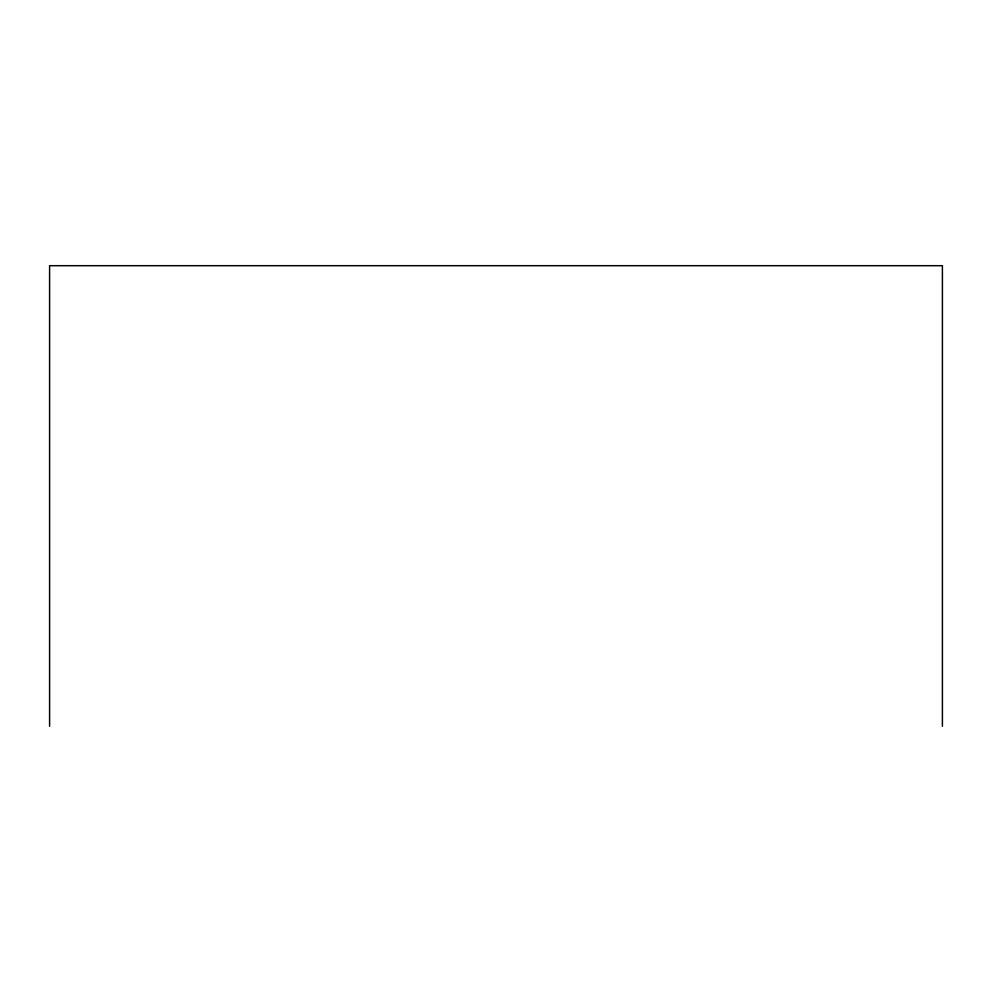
<?xml version="1.0" encoding="UTF-8"?>
<svg xmlns="http://www.w3.org/2000/svg" width="992" height="992" viewBox="0 0 992 992"><rect width="100%" height="100%" fill="white"/><g stroke="black" fill="none" stroke-linecap="round" stroke-linejoin="round"><path stroke-width="1.49" d="M942.4 726.305L942.4 265.695L49.6 265.695L49.6 726.305"/></g></svg>
